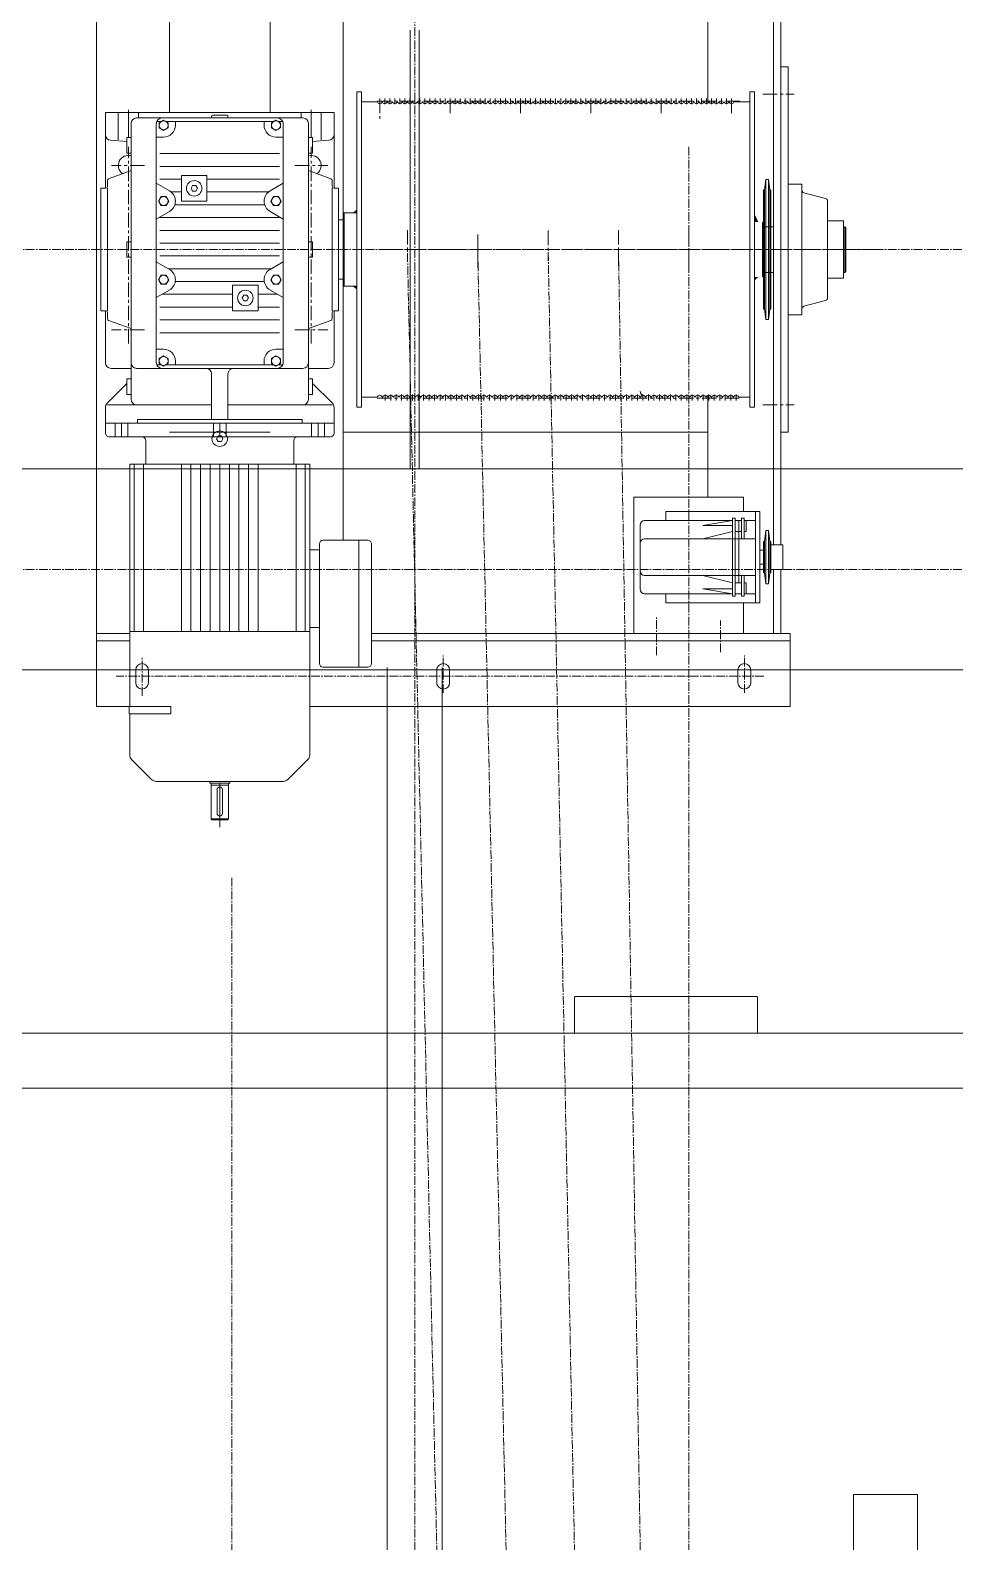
# Model space of a CAD drawing. Header units: millimetres. Extents: x 53635 to 142317, y 101101 to 147193.
# Drawn here: x 73595 to 74607, y 119995 to 121649 of the extents above; entities that cross this region are included whole.
import ezdxf

# ---------------------------------------------------------------- set-up
doc = ezdxf.new("R2010")
doc.units = ezdxf.units.MM
doc.header["$LTSCALE"] = 0.5
doc.header["$MEASUREMENT"] = 0
for name, pattern in [('AXES', [50.8, 31.75, -6.35, 6.35, -6.35]), ('AXES2', [28.575, 19.05, -3.175, 3.175, -3.175]), ('CONTINU', [0])]:
    doc.linetypes.add(name, pattern=pattern)
doc.layers.get('0').update_dxf_attribs({"lineweight": 0})
for name, color, linetype, lineweight in [('-AXE', 1, 'AXES2', 0), ('-fort', 7, 'Continuous', 0), ('ASHADE', 7, 'CONTINU', 0), ('AXE', 1, 'AXES2', 0), ('AXES', 1, 'AXES', 0), ('FIN', 1, 'Continuous', 0), ('FORT', 7, 'Continuous', 0)]:
    doc.layers.add(name, color=color, linetype=linetype, lineweight=lineweight)

msp = doc.modelspace()

# ---------------------------------------------------------------- linework, layer by layer
at = {"layer": '-AXE'}
for p, q in [((74015.9, 121723.73), (74015.9, 105730.21)), ((70604.5, 121409.09), (77418.31, 121409.09)), ((70604.5, 121059.09), (77418.31, 121059.09))]:
    msp.add_line(p, q, dxfattribs=at)
at = {"layer": '-fort'}
for p, q in [((74010.9, 121649.09), (74010.9, 121169.09)), ((74020.9, 121649.09), (74020.9, 121169.09)), ((70960.9, 121169.09), (77070.89, 121169.09)), ((70960.9, 120949.09), (77070.89, 120949.09)), ((73985.9, 120951.59), (73985.9, 119946.59)), ((74045.9, 120951.59), (74045.9, 119946.59)), ((70815.89, 120551.59), (77215.89, 120551.59)), ((70815.89, 120491.59), (77215.89, 120491.59))]:
    msp.add_line(p, q, dxfattribs=at)
for p, q in [((74424.64, 121609.09), (74424.64, 121209.09)), ((73952.64, 121409.09), (73952.64, 121581.59)), ((73957.64, 121409.09), (73957.64, 121581.59)), ((74382.64, 121409.09), (74382.64, 121581.59)), ((74387.64, 121409.09), (74387.64, 121581.59)), ((73677.64, 121559.09), (73677.64, 121534.67)), ((73677.64, 121559.09), (73802.64, 121559.09)), ((73677.64, 121559.09), (73677.64, 121476.09)), ((73691.64, 121559.09), (73691.64, 121529.09)), ((73702.64, 121562.09), (73702.64, 121531.59)), ((73713.64, 121559.09), (73713.64, 121553.09)), ((73794.64, 121556.09), (73802.64, 121556.09)), ((73802.64, 121559.09), (73927.64, 121559.09)), ((73802.64, 121556.09), (73810.64, 121556.09)), ((73891.64, 121559.09), (73891.64, 121553.09)), ((73902.64, 121562.09), (73902.64, 121531.59)), ((73913.64, 121559.09), (73913.64, 121529.09)), ((73927.64, 121559.09), (73927.64, 121534.67)), ((73927.64, 121559.09), (73927.64, 121476.09)), ((73957.64, 121570.59), (73975.08, 121570.59)), ((73980.21, 121570.59), (73980.58, 121570.59)), ((73985.71, 121570.59), (73986.08, 121570.59)), ((73991.21, 121570.59), (73991.58, 121570.59)), ((73996.71, 121570.59), (73997.08, 121570.59)), ((74002.21, 121570.59), (74002.58, 121570.59)), ((74007.71, 121570.59), (74008.08, 121570.59)), ((74013.21, 121570.59), (74013.58, 121570.59)), ((74018.71, 121570.59), (74019.08, 121570.59)), ((74024.21, 121570.59), (74024.58, 121570.59)), ((74029.71, 121570.59), (74030.08, 121570.59)), ((74035.21, 121570.59), (74035.58, 121570.59)), ((74040.71, 121570.59), (74041.08, 121570.59)), ((74046.21, 121570.59), (74046.58, 121570.59)), ((74051.71, 121570.59), (74052.08, 121570.59)), ((74057.21, 121570.59), (74057.58, 121570.59)), ((74062.71, 121570.59), (74063.08, 121570.59)), ((74068.21, 121570.59), (74068.58, 121570.59)), ((74073.71, 121570.59), (74074.08, 121570.59)), ((74079.21, 121570.59), (74079.58, 121570.59)), ((74084.71, 121570.59), (74085.08, 121570.59)), ((74090.21, 121570.59), (74090.58, 121570.59)), ((74095.71, 121570.59), (74096.08, 121570.59)), ((74101.21, 121570.59), (74101.58, 121570.59)), ((74106.71, 121570.59), (74107.08, 121570.59)), ((74112.21, 121570.59), (74112.58, 121570.59)), ((74117.71, 121570.59), (74118.08, 121570.59)), ((74123.21, 121570.59), (74123.58, 121570.59)), ((74128.71, 121570.59), (74129.08, 121570.59)), ((74134.21, 121570.59), (74134.58, 121570.59)), ((74139.71, 121570.59), (74140.08, 121570.59)), ((74145.21, 121570.59), (74145.58, 121570.59)), ((74150.71, 121570.59), (74151.08, 121570.59)), ((74156.21, 121570.59), (74156.58, 121570.59)), ((74161.71, 121570.59), (74162.08, 121570.59)), ((74167.21, 121570.59), (74167.58, 121570.59)), ((74172.71, 121570.59), (74173.08, 121570.59)), ((74178.21, 121570.59), (74178.58, 121570.59)), ((74183.71, 121570.59), (74184.08, 121570.59)), ((74189.21, 121570.59), (74189.58, 121570.59)), ((74194.71, 121570.59), (74195.08, 121570.59)), ((74200.21, 121570.59), (74200.58, 121570.59)), ((74205.71, 121570.59), (74206.08, 121570.59)), ((74211.21, 121570.59), (74211.58, 121570.59)), ((74216.71, 121570.59), (74217.08, 121570.59)), ((74222.21, 121570.59), (74222.58, 121570.59)), ((74227.71, 121570.59), (74228.08, 121570.59)), ((74233.21, 121570.59), (74233.58, 121570.59)), ((74238.71, 121570.59), (74239.08, 121570.59)), ((74244.21, 121570.59), (74244.58, 121570.59)), ((74249.71, 121570.59), (74250.08, 121570.59)), ((74255.21, 121570.59), (74255.58, 121570.59)), ((74260.71, 121570.59), (74261.08, 121570.59)), ((74266.21, 121570.59), (74266.58, 121570.59)), ((74271.71, 121570.59), (74272.08, 121570.59)), ((74277.21, 121570.59), (74277.58, 121570.59)), ((74282.71, 121570.59), (74283.08, 121570.59)), ((74288.21, 121570.59), (74288.58, 121570.59)), ((74293.71, 121570.59), (74294.08, 121570.59)), ((74299.21, 121570.59), (74299.58, 121570.59)), ((74304.71, 121570.59), (74305.08, 121570.59)), ((74310.21, 121570.59), (74310.58, 121570.59)), ((74315.71, 121570.59), (74316.08, 121570.59)), ((74321.21, 121570.59), (74321.58, 121570.59)), ((74326.71, 121570.59), (74327.08, 121570.59)), ((74332.21, 121570.59), (74332.58, 121570.59)), ((74337.71, 121570.59), (74338.08, 121570.59)), ((74343.21, 121570.59), (74343.58, 121570.59)), ((74348.71, 121570.59), (74349.08, 121570.59)), ((74354.21, 121570.59), (74354.58, 121570.59)), ((74359.71, 121570.59), (74360.08, 121570.59)), ((74365.21, 121570.59), (74382.64, 121570.59)), ((73705.64, 121547.09), (73705.64, 121531.59)), ((73711.64, 121553.09), (73739.64, 121553.09)), ((73733.14, 121546.59), (73733.14, 121481.69)), ((73734.44, 121549.09), (73738.27, 121549.09)), ((73741.14, 121550.79), (73736.24, 121547.89)), ((73736.24, 121547.89), (73736.24, 121542.29)), ((73736.24, 121542.29), (73741.14, 121539.49)), ((73739.64, 121553.09), (73865.64, 121553.09)), ((73739.64, 121553.09), (73792.64, 121553.09)), ((73741.14, 121550.79), (73746.04, 121547.89)), ((73746.04, 121542.29), (73741.14, 121539.49)), ((73744.02, 121549.09), (73861.34, 121549.09)), ((73746.04, 121547.89), (73746.04, 121542.29)), ((73754.14, 121549.09), (73754.14, 121545.09)), ((73793.64, 121555.09), (73793.64, 121554.09)), ((73811.64, 121555.09), (73811.64, 121554.09)), ((73812.64, 121553.09), (73865.64, 121553.09)), ((73851.14, 121549.09), (73851.14, 121545.09)), ((73864.14, 121550.69), (73859.24, 121547.89)), ((73859.24, 121547.89), (73859.24, 121542.29)), ((73859.24, 121542.29), (73864.14, 121539.39)), ((73864.14, 121550.69), (73869.04, 121547.89)), ((73869.04, 121542.29), (73864.14, 121539.39)), ((73865.64, 121553.09), (73893.64, 121553.09)), ((73866.94, 121549.09), (73870.84, 121549.09)), ((73869.04, 121547.89), (73869.04, 121542.29)), ((73872.14, 121546.59), (73872.14, 121481.69)), ((73899.64, 121547.09), (73899.64, 121285.09)), ((73683.22, 121528.69), (73701.14, 121527.41)), ((73701.14, 121531.59), (73705.64, 121531.59)), ((73701.14, 121514.59), (73701.14, 121531.59)), ((73705.64, 121531.59), (73705.64, 121514.59)), ((73733.14, 121532.09), (73741.14, 121532.09)), ((73864.14, 121532.09), (73872.14, 121532.09)), ((73899.64, 121531.59), (73904.14, 121531.59)), ((73899.64, 121514.59), (73899.64, 121531.59)), ((73899.64, 121527.09), (73899.64, 121527.09)), ((73904.14, 121531.59), (73904.14, 121514.59)), ((73922.07, 121528.69), (73904.14, 121527.41)), ((73705.64, 121514.59), (73701.14, 121514.59)), ((73705.64, 121514.59), (73705.64, 121417.59)), ((73737.14, 121514.09), (73868.14, 121514.09)), ((73904.14, 121514.59), (73899.64, 121514.59)), ((73705.64, 121495.55), (73680.96, 121486.56)), ((73737.14, 121500.09), (73868.14, 121500.09)), ((73760.64, 121490.09), (73788.64, 121490.09)), ((73760.64, 121490.09), (73760.64, 121462.09)), ((73788.64, 121490.09), (73788.64, 121462.09)), ((73899.64, 121495.55), (73924.33, 121486.56)), ((73672.64, 121476.09), (73677.64, 121476.09)), ((73672.64, 121476.09), (73672.64, 121409.09)), ((73679.64, 121484.68), (73679.64, 121478.09)), ((73679.64, 121476.09), (73679.64, 121342.09)), ((73733.14, 121481.69), (73733.14, 121442.49)), ((73733.14, 121481.69), (73747.64, 121473.39)), ((73733.14, 121481.69), (73733.14, 121442.49)), ((73737.14, 121486.09), (73760.64, 121486.09)), ((73771.18, 121476.09), (73772.91, 121479.09)), ((73772.91, 121473.09), (73771.18, 121476.09)), ((73772.91, 121479.09), (73776.38, 121479.09)), ((73776.38, 121473.09), (73772.91, 121473.09)), ((73776.38, 121479.09), (73778.11, 121476.09)), ((73778.11, 121476.09), (73776.38, 121473.09)), ((73788.64, 121486.09), (73868.14, 121486.09)), ((73872.14, 121481.69), (73857.64, 121473.39)), ((73872.14, 121481.69), (73872.14, 121442.49)), ((73925.64, 121484.68), (73925.64, 121478.09)), ((73925.64, 121476.09), (73925.64, 121342.09)), ((73927.64, 121476.09), (73932.64, 121476.09)), ((73932.64, 121476.09), (73932.64, 121409.09)), ((74438.64, 121480.59), (74424.64, 121480.59)), ((74439.64, 121479.59), (74439.64, 121409.09)), ((73738.34, 121466.99), (73735.44, 121462.09)), ((73735.44, 121462.09), (73738.34, 121457.19)), ((73738.34, 121466.99), (73743.94, 121466.99)), ((73738.34, 121457.19), (73743.94, 121457.19)), ((73743.94, 121466.99), (73746.74, 121462.09)), ((73746.74, 121462.09), (73743.94, 121457.19)), ((73749.45, 121472.09), (73760.64, 121472.09)), ((73753.51, 121458.09), (73851.77, 121458.09)), ((73760.64, 121462.09), (73788.64, 121462.09)), ((73788.64, 121472.09), (73855.84, 121472.09)), ((73861.34, 121466.99), (73858.44, 121462.09)), ((73858.44, 121462.09), (73861.34, 121457.19)), ((73861.34, 121466.99), (73866.94, 121466.99)), ((73861.34, 121457.19), (73866.94, 121457.19)), ((73866.94, 121466.99), (73869.74, 121462.09)), ((73869.74, 121462.09), (73866.94, 121457.19)), ((74465.42, 121464.88), (74441.87, 121471.19)), ((74467.64, 121461.98), (74467.64, 121409.09)), ((73747.64, 121450.79), (73733.14, 121442.49)), ((73733.14, 121442.49), (73733.14, 121395.69)), ((73737.14, 121444.09), (73868.14, 121444.09)), ((73857.64, 121450.79), (73872.14, 121442.49)), ((73872.14, 121442.49), (73872.14, 121395.69)), ((73937.64, 121441.59), (73932.64, 121441.59)), ((73932.64, 121441.59), (73932.64, 121441.59)), ((73937.64, 121448.09), (73938.64, 121449.09)), ((73937.64, 121448.09), (73937.64, 121370.09)), ((73937.64, 121441.59), (73937.64, 121376.59)), ((73952.64, 121449.09), (73938.64, 121449.09)), ((73938.64, 121449.09), (73938.64, 121369.09)), ((74485.24, 121440.34), (74467.64, 121440.34)), ((74485.24, 121440.34), (74485.24, 121377.84)), ((73737.14, 121430.09), (73868.14, 121430.09)), ((73937.64, 121439.09), (73937.64, 121379.09)), ((74396.64, 121439.09), (74397.64, 121438.09)), ((74396.64, 121439.09), (74396.64, 121379.09)), ((74408.64, 121434.09), (74397.64, 121434.09)), ((74486.64, 121434.09), (74485.24, 121434.09)), ((74487.64, 121433.09), (74486.64, 121434.09)), ((74486.64, 121434.09), (74486.64, 121384.09)), ((74487.64, 121433.09), (74487.64, 121385.09)), ((73672.64, 121409.09), (73672.64, 121342.09)), ((73701.14, 121417.59), (73705.64, 121417.59)), ((73701.14, 121400.59), (73701.14, 121417.59)), ((73705.64, 121417.59), (73705.64, 121400.59)), ((73737.14, 121416.09), (73868.14, 121416.09)), ((73737.14, 121416.09), (73868.14, 121416.09)), ((73899.64, 121417.59), (73904.14, 121417.59)), ((73899.64, 121400.59), (73899.64, 121417.59)), ((73904.14, 121417.59), (73904.14, 121400.59)), ((73932.64, 121409.09), (73932.64, 121342.09)), ((73952.64, 121236.59), (73952.64, 121409.09)), ((73957.64, 121409.09), (73957.64, 121236.59)), ((74382.64, 121409.09), (74382.64, 121236.59)), ((74387.64, 121236.59), (74387.64, 121409.09)), ((74439.64, 121338.59), (74439.64, 121409.09)), ((74467.64, 121409.09), (74467.64, 121356.16)), ((73705.64, 121400.59), (73701.14, 121400.59)), ((73705.64, 121400.59), (73705.64, 121285.09)), ((73705.64, 121400.59), (73705.64, 121285.09)), ((73733.14, 121395.69), (73733.14, 121356.49)), ((73733.14, 121395.69), (73747.64, 121387.39)), ((73733.14, 121395.69), (73733.14, 121356.49)), ((73737.14, 121402.09), (73868.14, 121402.09)), ((73872.14, 121395.69), (73857.64, 121387.39)), ((73872.14, 121395.69), (73872.14, 121356.49)), ((73904.14, 121400.59), (73899.64, 121400.59)), ((73738.34, 121380.99), (73735.44, 121376.09)), ((73735.44, 121376.09), (73738.34, 121371.19)), ((73738.34, 121380.99), (73743.94, 121380.99)), ((73743.94, 121380.99), (73746.74, 121376.09)), ((73746.74, 121376.09), (73743.94, 121371.19)), ((73746.42, 121388.09), (73858.87, 121388.09)), ((73753.99, 121374.09), (73851.3, 121374.09)), ((73861.34, 121380.99), (73858.44, 121376.09)), ((73858.44, 121376.09), (73861.34, 121371.19)), ((73861.34, 121380.99), (73866.94, 121380.99)), ((73866.94, 121380.99), (73869.74, 121376.09)), ((73869.74, 121376.09), (73866.94, 121371.19)), ((73937.64, 121376.59), (73932.64, 121376.59)), ((73932.64, 121376.59), (73932.64, 121376.59)), ((74397.64, 121380.09), (74396.64, 121379.09)), ((74408.64, 121384.09), (74397.64, 121384.09)), ((74485.24, 121377.84), (74467.64, 121377.84)), ((74486.64, 121384.09), (74485.24, 121384.09)), ((74487.64, 121385.09), (74486.64, 121384.09)), ((73747.64, 121364.79), (73733.14, 121356.49)), ((73738.34, 121371.19), (73743.94, 121371.19)), ((73739.43, 121360.09), (73816.64, 121360.09)), ((73816.64, 121370.09), (73844.64, 121370.09)), ((73816.64, 121370.09), (73816.64, 121342.09)), ((73827.18, 121356.09), (73828.91, 121359.09)), ((73828.91, 121359.09), (73832.38, 121359.09)), ((73832.38, 121359.09), (73834.11, 121356.09)), ((73844.64, 121370.09), (73844.64, 121342.09)), ((73844.64, 121360.09), (73865.85, 121360.09)), ((73857.64, 121364.79), (73872.14, 121356.49)), ((73861.34, 121371.19), (73866.94, 121371.19)), ((73937.64, 121370.09), (73938.64, 121369.09)), ((73952.64, 121369.09), (73938.64, 121369.09)), ((73672.64, 121342.09), (73677.64, 121342.09)), ((73677.64, 121342.09), (73677.64, 121285.09)), ((73733.14, 121356.49), (73733.14, 121285.59)), ((73737.14, 121346.09), (73816.64, 121346.09)), ((73816.64, 121342.09), (73844.64, 121342.09)), ((73828.91, 121353.09), (73827.18, 121356.09)), ((73832.38, 121353.09), (73828.91, 121353.09)), ((73834.11, 121356.09), (73832.38, 121353.09)), ((73844.64, 121346.09), (73868.14, 121346.09)), ((73872.14, 121356.49), (73872.14, 121285.59)), ((73927.64, 121342.09), (73932.64, 121342.09)), ((73927.64, 121342.09), (73927.64, 121285.09)), ((74465.42, 121353.29), (74441.87, 121346.98)), ((73679.64, 121340.09), (73679.64, 121333.49)), ((73680.96, 121331.61), (73705.64, 121322.62)), ((73737.14, 121332.09), (73868.14, 121332.09)), ((73924.33, 121331.61), (73899.64, 121322.62)), ((73925.64, 121340.09), (73925.64, 121333.49)), ((74438.64, 121337.59), (74424.64, 121337.59)), ((73737.14, 121318.09), (73868.14, 121318.09)), ((73733.14, 121300.09), (73741.14, 121300.09)), ((73741.14, 121292.69), (73736.24, 121289.89)), ((73741.14, 121292.69), (73746.04, 121289.89)), ((73864.14, 121292.69), (73859.24, 121289.89)), ((73864.14, 121300.09), (73872.14, 121300.09)), ((73864.14, 121292.69), (73869.04, 121289.89)), ((73683.64, 121279.09), (73705.64, 121279.09)), ((73705.64, 121285.09), (73705.64, 121267.59)), ((73705.64, 121279.09), (73705.64, 121267.59)), ((73711.64, 121279.09), (73739.64, 121279.09)), ((73734.44, 121283.09), (73738.27, 121283.09)), ((73736.24, 121289.89), (73736.24, 121284.29)), ((73736.24, 121284.29), (73741.14, 121281.39)), ((73739.64, 121279.09), (73865.64, 121279.09)), ((73746.04, 121284.29), (73741.14, 121281.39)), ((73744.02, 121283.09), (73861.27, 121283.09)), ((73746.04, 121289.89), (73746.04, 121284.29)), ((73754.14, 121287.09), (73754.14, 121283.09)), ((73851.14, 121287.09), (73851.14, 121283.09)), ((73859.24, 121289.89), (73859.24, 121284.29)), ((73859.24, 121284.29), (73864.14, 121281.39)), ((73869.04, 121284.29), (73864.14, 121281.39)), ((73865.64, 121279.09), (73893.64, 121279.09)), ((73867.02, 121283.09), (73870.84, 121283.09)), ((73869.04, 121289.89), (73869.04, 121284.29)), ((73899.64, 121285.09), (73899.64, 121245.09)), ((73899.64, 121279.09), (73921.64, 121279.09)), ((73899.64, 121279.09), (73899.64, 121267.09)), ((73701.14, 121262.59), (73679.4, 121240.84)), ((73701.14, 121267.59), (73705.64, 121267.59)), ((73701.14, 121250.59), (73701.14, 121267.59)), ((73705.64, 121267.59), (73705.64, 121250.59)), ((73793.64, 121273.09), (73793.64, 121224.09)), ((73811.64, 121273.09), (73811.64, 121224.09)), ((73899.64, 121267.59), (73904.14, 121267.59)), ((73899.64, 121250.59), (73899.64, 121267.59)), ((73899.64, 121267.09), (73899.64, 121267.08)), ((73904.14, 121267.59), (73904.14, 121250.59)), ((73904.14, 121262.58), (73925.89, 121240.84)), ((73705.64, 121250.59), (73701.14, 121250.59)), ((73705.64, 121250.59), (73705.64, 121245.09)), ((73904.14, 121250.59), (73899.64, 121250.59)), ((73957.64, 121247.59), (73974.82, 121247.59)), ((73980.47, 121247.59), (73980.82, 121247.59)), ((73986.47, 121247.59), (73986.82, 121247.59)), ((73992.47, 121247.59), (73992.82, 121247.59)), ((73998.47, 121247.59), (73998.82, 121247.59)), ((74004.47, 121247.59), (74004.82, 121247.59)), ((74010.47, 121247.59), (74010.82, 121247.59)), ((74016.47, 121247.59), (74016.82, 121247.59)), ((74022.47, 121247.59), (74022.82, 121247.59)), ((74028.47, 121247.59), (74028.82, 121247.59)), ((74034.47, 121247.59), (74034.82, 121247.59)), ((74040.47, 121247.59), (74040.82, 121247.59)), ((74046.47, 121247.59), (74046.82, 121247.59)), ((74052.47, 121247.59), (74052.82, 121247.59)), ((74058.47, 121247.59), (74058.82, 121247.59)), ((74064.47, 121247.59), (74064.82, 121247.59)), ((74070.47, 121247.59), (74070.82, 121247.59)), ((74076.47, 121247.59), (74076.82, 121247.59)), ((74082.47, 121247.59), (74082.82, 121247.59)), ((74088.47, 121247.59), (74088.82, 121247.59)), ((74094.47, 121247.59), (74094.82, 121247.59)), ((74100.47, 121247.59), (74100.82, 121247.59)), ((74106.47, 121247.59), (74106.82, 121247.59)), ((74112.47, 121247.59), (74112.82, 121247.59)), ((74118.47, 121247.59), (74118.82, 121247.59)), ((74124.47, 121247.59), (74124.82, 121247.59)), ((74130.47, 121247.59), (74130.82, 121247.59)), ((74136.47, 121247.59), (74136.82, 121247.59)), ((74142.47, 121247.59), (74142.82, 121247.59)), ((74148.47, 121247.59), (74148.82, 121247.59)), ((74154.47, 121247.59), (74154.82, 121247.59)), ((74160.47, 121247.59), (74160.82, 121247.59)), ((74166.47, 121247.59), (74166.82, 121247.59)), ((74172.47, 121247.59), (74172.82, 121247.59)), ((74178.47, 121247.59), (74178.82, 121247.59)), ((74184.47, 121247.59), (74184.82, 121247.59)), ((74190.47, 121247.59), (74190.82, 121247.59)), ((74196.47, 121247.59), (74196.82, 121247.59)), ((74202.47, 121247.59), (74202.82, 121247.59)), ((74208.47, 121247.59), (74208.82, 121247.59)), ((74214.47, 121247.59), (74214.82, 121247.59)), ((74220.47, 121247.59), (74220.82, 121247.59)), ((74226.47, 121247.59), (74226.82, 121247.59)), ((74232.47, 121247.59), (74232.82, 121247.59)), ((74238.47, 121247.59), (74238.82, 121247.59)), ((74244.47, 121247.59), (74244.82, 121247.59)), ((74250.47, 121247.59), (74250.82, 121247.59)), ((74256.47, 121247.59), (74256.82, 121247.59)), ((74262.47, 121247.59), (74262.82, 121247.59)), ((74268.47, 121247.59), (74268.82, 121247.59)), ((74274.47, 121247.59), (74274.82, 121247.59)), ((74280.47, 121247.59), (74280.82, 121247.59)), ((74286.47, 121247.59), (74286.82, 121247.59)), ((74292.47, 121247.59), (74292.82, 121247.59)), ((74298.47, 121247.59), (74298.82, 121247.59)), ((74304.47, 121247.59), (74304.82, 121247.59)), ((74310.47, 121247.59), (74310.82, 121247.59)), ((74316.47, 121247.59), (74316.82, 121247.59)), ((74322.47, 121247.59), (74322.82, 121247.59)), ((74328.47, 121247.59), (74328.82, 121247.59)), ((74334.47, 121247.59), (74334.82, 121247.59)), ((74340.47, 121247.59), (74340.82, 121247.59)), ((74346.47, 121247.59), (74346.82, 121247.59)), ((74352.47, 121247.59), (74352.82, 121247.59)), ((74358.47, 121247.59), (74358.82, 121247.59)), ((74364.47, 121247.59), (74364.82, 121247.59)), ((74370.47, 121247.59), (74382.64, 121247.59)), ((73677.64, 121236.6), (73677.64, 121219.09)), ((73679.64, 121239.09), (73793.64, 121239.09)), ((73711.64, 121239.09), (73793.64, 121239.09)), ((73793.64, 121239.09), (73793.64, 121239.09)), ((73793.64, 121239.09), (73793.64, 121239.09)), ((73811.64, 121239.09), (73925.64, 121239.09)), ((73811.64, 121239.09), (73893.64, 121239.09)), ((73927.64, 121236.6), (73927.64, 121219.09)), ((73677.64, 121219.09), (73677.64, 121208.09)), ((73677.64, 121219.09), (73712.64, 121219.09)), ((73677.64, 121219.09), (73712.64, 121219.09)), ((73688.14, 121219.09), (73688.14, 121204.09)), ((73695.14, 121219.09), (73695.14, 121204.09)), ((73702.14, 121219.09), (73702.14, 121204.09)), ((73712.64, 121223.09), (73712.64, 121219.09)), ((73712.64, 121223.09), (73892.64, 121223.09)), ((73712.64, 121219.09), (73892.64, 121219.09)), ((73712.64, 121219.09), (73892.64, 121219.09)), ((73795.64, 121219.09), (73795.64, 121204.09)), ((73795.64, 121219.09), (73795.64, 121204.09)), ((73795.64, 121219.09), (73795.64, 121204.09)), ((73795.64, 121219.09), (73795.64, 121204.09)), ((73802.64, 121219.09), (73802.64, 121204.09)), ((73802.64, 121219.09), (73802.64, 121204.09)), ((73802.64, 121219.09), (73802.64, 121204.09)), ((73809.64, 121219.09), (73809.64, 121204.09)), ((73809.64, 121219.09), (73809.64, 121204.09)), ((73809.64, 121219.09), (73809.64, 121204.09)), ((73809.64, 121219.09), (73809.64, 121204.09)), ((73892.64, 121223.09), (73892.64, 121219.09)), ((73892.64, 121219.09), (73927.64, 121219.09)), ((73892.64, 121219.09), (73927.64, 121219.09)), ((73903.14, 121219.09), (73903.14, 121204.09)), ((73910.14, 121219.09), (73910.14, 121204.09)), ((73917.14, 121219.09), (73917.14, 121204.09)), ((73927.64, 121219.09), (73927.64, 121208.09)), ((73927.64, 121219.09), (73927.64, 121219.09)), ((73927.64, 121219.09), (73927.64, 121219.09)), ((73681.64, 121204.09), (73717.64, 121204.09)), ((73717.64, 121204.09), (73887.64, 121204.09)), ((73721.64, 121200.09), (73721.64, 121174.09)), ((73800.91, 121205.09), (73799.18, 121202.09)), ((73799.18, 121202.09), (73800.91, 121199.09)), ((73800.91, 121205.09), (73804.38, 121205.09)), ((73800.91, 121199.09), (73804.38, 121199.09)), ((73804.38, 121205.09), (73806.11, 121202.09)), ((73806.11, 121202.09), (73804.38, 121199.09)), ((73883.64, 121200.09), (73883.64, 121174.09)), ((73887.64, 121204.09), (73923.64, 121204.09)), ((73704.14, 121174.09), (73901.14, 121174.09)), ((73704.14, 121174.09), (73704.14, 120991.09)), ((73709.14, 121174.09), (73709.14, 120991.09)), ((73719.14, 121174.09), (73719.14, 120991.09)), ((73721.64, 121174.09), (73883.64, 121174.09)), ((73760.64, 121174.09), (73760.64, 120991.09)), ((73771.14, 121174.09), (73771.14, 120991.09)), ((73781.64, 121174.09), (73781.64, 120991.09)), ((73792.14, 121174.09), (73792.14, 120991.09)), ((73802.64, 121174.09), (73802.64, 120991.09)), ((73813.14, 121174.09), (73813.14, 120991.09)), ((73823.64, 121174.09), (73823.64, 120991.09)), ((73834.14, 121174.09), (73834.14, 120991.09)), ((73844.64, 121174.09), (73844.64, 120991.09)), ((73886.14, 121174.09), (73886.14, 120991.09)), ((73896.14, 121174.09), (73896.14, 120991.09)), ((73901.14, 121174.09), (73901.14, 120991.09)), ((73911.64, 121080.59), (73901.14, 121080.59)), ((73901.14, 121080.59), (73901.14, 120995.59)), ((73911.64, 121087.09), (73911.64, 120956.09)), ((73911.64, 121080.59), (73911.64, 120995.59)), ((73964.64, 121091.09), (73915.64, 121091.09)), ((73954.64, 121091.09), (73954.64, 120952.09)), ((73968.64, 121087.09), (73968.64, 120956.09)), ((73901.14, 120995.59), (73901.14, 120991.09)), ((73911.64, 120995.59), (73901.14, 120995.59)), ((73704.14, 120991.09), (73704.14, 120909.09)), ((73704.14, 120991.09), (73802.64, 120991.09)), ((73709.14, 120991.09), (73709.14, 120991.09)), ((73719.14, 120991.09), (73719.14, 120991.09)), ((73760.64, 120991.09), (73760.64, 120991.09)), ((73771.14, 120991.09), (73771.14, 120991.09)), ((73781.64, 120991.09), (73781.64, 120991.09)), ((73792.14, 120991.09), (73792.14, 120991.09)), ((73802.64, 120991.09), (73901.14, 120991.09)), ((73813.14, 120991.09), (73813.14, 120991.09)), ((73823.64, 120991.09), (73823.64, 120991.09)), ((73834.14, 120991.09), (73834.14, 120991.09)), ((73844.64, 120991.09), (73844.64, 120991.09)), ((73886.14, 120991.09), (73886.14, 120991.09)), ((73896.14, 120991.09), (73896.14, 120991.09)), ((73901.14, 120991.09), (73901.14, 120855.98)), ((73901.14, 120991.09), (73901.14, 120991.09)), ((73901.14, 120991.09), (73901.14, 120991.09)), ((73964.64, 120952.09), (73915.64, 120952.09)), ((73703.52, 120909.09), (73703.52, 120901.09)), ((73703.52, 120909.09), (73749, 120909.09)), ((73703.52, 120901.09), (73749, 120901.09)), ((73704.14, 120901.09), (73704.14, 120855.98)), ((73749, 120909.09), (73749, 120901.09)), ((73706.19, 120851.03), (73728.09, 120829.14)), ((73899.09, 120851.03), (73877.19, 120829.14)), ((73733.04, 120827.09), (73802.64, 120827.09)), ((73791.64, 120827.09), (73813.64, 120827.09)), ((73791.64, 120827.09), (73791.64, 120825.09)), ((73791.64, 120825.09), (73813.64, 120825.09)), ((73793.14, 120825.09), (73812.14, 120825.09)), ((73793.14, 120825.09), (73793.14, 120786.09)), ((73793.14, 120823.09), (73812.14, 120823.09)), ((73799.64, 120818.09), (73799.64, 120792.09)), ((73802.64, 120827.09), (73872.24, 120827.09)), ((73802.64, 120825.09), (73802.64, 120777.09)), ((73805.64, 120818.09), (73805.64, 120792.09)), ((73812.14, 120825.09), (73812.14, 120786.09)), ((73813.64, 120827.09), (73813.64, 120825.09)), ((73793.14, 120786.09), (73812.14, 120786.09)), ((73793.14, 120786.09), (73794.14, 120785.09)), ((73794.14, 120785.09), (73811.14, 120785.09)), ((73812.14, 120786.09), (73811.14, 120785.09)), ((74191.39, 120591.59), (74190.89, 120591.09)), ((74190.89, 120591.09), (74190.89, 120552.09)), ((74191.39, 120591.59), (74390.39, 120591.59)), ((74390.89, 120591.09), (74390.39, 120591.59)), ((74390.89, 120591.09), (74390.89, 120552.09)), ((74190.89, 120552.09), (74191.39, 120551.59)), ((74191.39, 120551.59), (74390.39, 120551.59)), ((74390.39, 120551.59), (74390.89, 120552.09))]:
    msp.add_line(p, q)
for centre, radius in [((73741.14, 121545.09), 4.89), ((73864.14, 121545.09), 4.89), ((73774.64, 121476.09), 8.5), ((73741.14, 121462.09), 4.89), ((73864.14, 121462.09), 4.89), ((73741.14, 121376.09), 4.89), ((73864.14, 121376.09), 4.89), ((73830.64, 121356.09), 8.5), ((73741.14, 121287.09), 4.89), ((73864.14, 121287.09), 4.89), ((73802.64, 121202.09), 8.5)]:
    msp.add_circle(centre, radius)
for centre, radius, start, end in [((73794.64, 121555.09), 1, 90, 180), ((73810.64, 121555.09), 1, 0, 90), ((73711.64, 121547.09), 6, 90, 180), ((73739.64, 121546.59), 6.5, 90, 180), ((73741.14, 121545.09), 13, -90, 0), ((73792.64, 121554.09), 1, -90, 0), ((73812.64, 121554.09), 1, 180, 270), ((73864.14, 121545.09), 13, 180, 270), ((73865.64, 121546.59), 6.5, 0, 90), ((73893.64, 121547.09), 6, 0, 90), ((73683.64, 121534.67), 6, 180, 265.91), ((73921.64, 121534.67), 6, -85.91, 0), ((73702.64, 121501.09), 11, 74.17, 234.5), ((73902.64, 121501.09), 11, -54.49, 105.84), ((73677.64, 121478.09), 2, -90, 0), ((73681.64, 121484.68), 2, 110, 180), ((73741.14, 121462.09), 13, -60, 60), ((73864.14, 121462.09), 13, 120, 240), ((73923.64, 121484.68), 2, 0, 70), ((73927.64, 121478.09), 2, 180, 270), ((74438.64, 121479.59), 1, 0, 90.00007), ((74442.64, 121474.09), 3, 180, 255.00007), ((74464.64, 121461.98), 3, 0, 75.00007), ((73741.14, 121376.09), 13, -60, 60), ((73864.14, 121376.09), 13, 120, 240), ((73677.64, 121340.09), 2, 0, 90), ((73927.64, 121340.09), 2, 90, 180), ((74442.64, 121344.08), 3, 105.00007, 180.00015), ((74464.64, 121356.19), 3, -74.99993, 0.00015), ((73681.64, 121333.49), 2, 180, 250), ((73923.64, 121333.49), 2, -70, 0), ((74438.64, 121338.59), 1, -89.99993, 0.00015), ((73741.14, 121287.09), 13, 0, 90), ((73864.14, 121287.09), 13, 90, 180), ((73683.64, 121285.09), 6, 180, 270), ((73711.64, 121285.09), 6, 180, 270), ((73739.64, 121285.59), 6.5, 180, 270), ((73787.64, 121273.09), 6, 0, 90), ((73817.64, 121273.09), 6, 90, 180), ((73865.64, 121285.59), 6.5, -90, 0), ((73893.64, 121285.09), 6, -90, 0), ((73921.64, 121285.09), 6, -90, 0), ((73711.64, 121245.09), 6, 180, 270), ((73893.64, 121245.09), 6, -90, 0), ((73977.64, 121246.59), 3, 19.47122, 160.52878), ((73983.64, 121246.59), 3, 19.47122, 160.52878), ((73989.64, 121246.59), 3, 19.47122, 160.52878), ((73995.64, 121246.59), 3, 19.47122, 160.52878), ((74001.64, 121246.59), 3, 19.47122, 160.52878), ((74007.64, 121246.59), 3, 19.47122, 160.52878), ((74013.64, 121246.59), 3, 19.47122, 160.52878), ((74019.64, 121246.59), 3, 19.47122, 160.52878), ((74025.64, 121246.59), 3, 19.47122, 160.52878), ((74031.64, 121246.59), 3, 19.47122, 160.52878), ((74037.64, 121246.59), 3, 19.47122, 160.52878), ((74043.64, 121246.59), 3, 19.47122, 160.52878), ((74049.64, 121246.59), 3, 19.47122, 160.52878), ((74055.64, 121246.59), 3, 19.47122, 160.52878), ((74061.64, 121246.59), 3, 19.47122, 160.52878), ((74067.64, 121246.59), 3, 19.47122, 160.52878), ((74073.64, 121246.59), 3, 19.47122, 160.52878), ((74079.64, 121246.59), 3, 19.47122, 160.52878), ((74085.64, 121246.59), 3, 19.47122, 160.52878), ((74091.64, 121246.59), 3, 19.47122, 160.52878), ((74097.64, 121246.59), 3, 19.47122, 160.52878), ((74103.64, 121246.59), 3, 19.47122, 160.52878), ((74109.64, 121246.59), 3, 19.47122, 160.52878), ((74115.64, 121246.59), 3, 19.47122, 160.52878), ((74121.64, 121246.59), 3, 19.47122, 160.52878), ((74127.64, 121246.59), 3, 19.47122, 160.52878), ((74133.64, 121246.59), 3, 19.47122, 160.52878), ((74139.64, 121246.59), 3, 19.47122, 160.52878), ((74145.64, 121246.59), 3, 19.47122, 160.52878), ((74151.64, 121246.59), 3, 19.47122, 160.52878), ((74157.64, 121246.59), 3, 19.47122, 160.52878), ((74163.64, 121246.59), 3, 19.47122, 160.52878), ((74169.64, 121246.59), 3, 19.47122, 160.52878), ((74175.64, 121246.59), 3, 19.47122, 160.52878), ((74181.64, 121246.59), 3, 19.47122, 160.52878), ((74187.64, 121246.59), 3, 19.47122, 160.52878), ((74193.64, 121246.59), 3, 19.47122, 160.52878), ((74199.64, 121246.59), 3, 19.47122, 160.52878), ((74205.64, 121246.59), 3, 19.47122, 160.52878), ((74211.64, 121246.59), 3, 19.47122, 160.52878), ((74217.64, 121246.59), 3, 19.47122, 160.52878), ((74223.64, 121246.59), 3, 19.47122, 160.52878), ((74229.64, 121246.59), 3, 19.47122, 160.52878), ((74235.64, 121246.59), 3, 19.47122, 160.52878), ((74241.64, 121246.59), 3, 19.47122, 160.52878), ((74247.64, 121246.59), 3, 19.47122, 160.52878), ((74253.64, 121246.59), 3, 19.47122, 160.52878), ((74259.64, 121246.59), 3, 19.47122, 160.52878), ((74265.64, 121246.59), 3, 19.47122, 160.52878), ((74271.64, 121246.59), 3, 19.47122, 160.52878), ((74277.64, 121246.59), 3, 19.47122, 160.52878), ((74283.64, 121246.59), 3, 19.47122, 160.52878), ((74289.64, 121246.59), 3, 19.47122, 160.52878), ((74295.64, 121246.59), 3, 19.47122, 160.52878), ((74301.64, 121246.59), 3, 19.47122, 160.52878), ((74307.64, 121246.59), 3, 19.47122, 160.52878), ((74313.64, 121246.59), 3, 19.47122, 160.52878), ((74319.64, 121246.59), 3, 19.47122, 160.52878), ((74325.64, 121246.59), 3, 19.47122, 160.52878), ((74331.64, 121246.59), 3, 19.47122, 160.52878), ((74337.64, 121246.59), 3, 19.47122, 160.52878), ((74343.64, 121246.59), 3, 19.47122, 160.52878), ((74349.64, 121246.59), 3, 19.47122, 160.52878), ((74355.64, 121246.59), 3, 19.47122, 160.52878), ((74361.64, 121246.59), 3, 19.47122, 160.52878), ((74367.64, 121246.59), 3, 19.47122, 160.52878), ((73683.64, 121236.6), 6, 135, 180), ((73921.64, 121236.6), 6, 0, 45), ((73795.64, 121224.09), 2, 180, 210.01), ((73809.64, 121224.09), 2, -30, 0), ((73681.64, 121208.09), 4, 180, 270), ((73717.64, 121200.09), 4, 0, 90), ((73887.64, 121200.09), 4, 90, 180), ((73923.64, 121208.09), 4, -90, 0), ((73915.64, 121087.09), 4, 90, 180), ((73964.64, 121087.09), 4, 0, 90), ((73915.64, 120956.09), 4, 180, 270), ((73964.64, 120956.09), 4, -90, 0), ((73711.14, 120855.98), 7, 180, 225), ((73894.14, 120855.98), 7, -45, 0), ((73733.04, 120834.09), 7, -135, -90), ((73872.24, 120834.09), 7, -90, -45), ((73802.64, 120818.09), 3, 0, 180), ((73802.64, 120792.09), 3, 180, 360)]:
    msp.add_arc(centre, radius, start, end)
for points in [[(73952.64, 121449.09), (73952.64, 121453.09), (73948.27, 121449.09)], [(74387.64, 121439.09), (74387.64, 121448.09), (74392.02, 121439.09)], [(74387.64, 121379.09), (74387.64, 121375.09), (74392.02, 121379.09)], [(73952.64, 121369.09), (73952.64, 121365.09), (73948.27, 121369.09)]]:
    msp.add_solid(points)
at = {"layer": 'ASHADE', "ltscale": 2}
for p, q in [((73667.64, 121909.09), (73667.64, 120909.09)), ((73747.64, 121829.09), (73747.64, 121559.09)), ((73857.64, 121829.09), (73857.64, 121559.09)), ((73937.64, 121829.09), (73937.64, 121091.09)), ((74336.64, 121829.09), (74336.64, 121569.28)), ((74408.64, 121829.09), (74408.64, 121085.99)), ((74416.64, 121829.09), (74416.64, 121085.99)), ((74416.64, 121609.09), (74424.64, 121609.09)), ((74336.64, 121249.41), (74336.64, 121138.09)), ((73857.64, 121209.09), (73747.64, 121209.09)), ((74336.64, 121209.09), (73937.64, 121209.09)), ((74416.64, 121209.09), (74424.64, 121209.09)), ((73857.64, 121169.09), (73747.64, 121169.09)), ((74336.64, 121169.09), (73937.64, 121169.09)), ((74255.64, 120989.09), (74255.64, 121138.09)), ((74375.64, 121138.09), (74255.64, 121138.09)), ((74375.64, 121122.49), (74375.64, 121138.09)), ((74408.64, 121058.99), (74408.64, 120989.09)), ((74416.64, 121058.99), (74416.64, 120989.09)), ((74375.64, 120989.09), (74375.64, 121022.49)), ((73704.14, 120989.09), (73667.64, 120989.09)), ((73704.14, 120981.09), (73667.64, 120981.09)), ((74426.64, 120989.09), (73968.64, 120989.09)), ((74426.64, 120981.09), (73968.64, 120981.09)), ((74255.64, 120989.09), (74375.64, 120989.09)), ((74426.64, 120989.09), (74426.64, 120909.09)), ((73710.64, 120935.09), (73710.64, 120949.09)), ((73724.64, 120935.09), (73724.64, 120949.09)), ((74040.14, 120935.09), (74040.14, 120949.09)), ((74054.14, 120935.09), (74054.14, 120949.09)), ((74369.64, 120935.09), (74369.64, 120949.09)), ((74383.64, 120935.09), (74383.64, 120949.09)), ((73704.14, 120909.09), (73667.64, 120909.09)), ((74426.64, 120909.09), (73901.14, 120909.09))]:
    msp.add_line(p, q, dxfattribs=at)
for centre, radius, start, end in [((73977.64, 121571.59), 2.75, -158.67631, -21.32369), ((73983.14, 121571.59), 2.75, -158.67631, -21.32369), ((73988.64, 121571.59), 2.75, -158.67631, -21.32369), ((73994.14, 121571.59), 2.75, -158.67631, -21.32369), ((73999.64, 121571.59), 2.75, -158.67631, -21.32369), ((74005.14, 121571.59), 2.75, -158.67631, -21.32369), ((74010.64, 121571.59), 2.75, -158.67631, -21.32369), ((74016.14, 121571.59), 2.75, -158.67631, -21.32369), ((74021.64, 121571.59), 2.75, -158.67631, -21.32369), ((74027.14, 121571.59), 2.75, -158.67631, -21.32369), ((74032.64, 121571.59), 2.75, -158.67631, -21.32369), ((74038.14, 121571.59), 2.75, -158.67631, -21.32369), ((74043.64, 121571.59), 2.75, -158.67631, -21.32369), ((74049.14, 121571.59), 2.75, -158.67631, -21.32369), ((74054.64, 121571.59), 2.75, -158.67631, -21.32369), ((74060.14, 121571.59), 2.75, -158.67631, -21.32369), ((74065.64, 121571.59), 2.75, -158.67631, -21.32369), ((74071.14, 121571.59), 2.75, -158.67631, -21.32369), ((74076.64, 121571.59), 2.75, -158.67631, -21.32369), ((74082.14, 121571.59), 2.75, -158.67631, -21.32369), ((74087.64, 121571.59), 2.75, -158.67631, -21.32369), ((74093.14, 121571.59), 2.75, -158.67631, -21.32369), ((74098.64, 121571.59), 2.75, -158.67631, -21.32369), ((74104.14, 121571.59), 2.75, -158.67631, -21.32369), ((74109.64, 121571.59), 2.75, -158.67631, -21.32369), ((74115.14, 121571.59), 2.75, -158.67631, -21.32369), ((74120.64, 121571.59), 2.75, -158.67631, -21.32369), ((74126.14, 121571.59), 2.75, -158.67631, -21.32369), ((74131.64, 121571.59), 2.75, -158.67631, -21.32369), ((74137.14, 121571.59), 2.75, -158.67631, -21.32369), ((74142.64, 121571.59), 2.75, -158.67631, -21.32369), ((74148.14, 121571.59), 2.75, -158.67631, -21.32369), ((74153.64, 121571.59), 2.75, -158.67631, -21.32369), ((74159.14, 121571.59), 2.75, -158.67631, -21.32369), ((74164.64, 121571.59), 2.75, -158.67631, -21.32369), ((74170.14, 121571.59), 2.75, -158.67631, -21.32369), ((74175.64, 121571.59), 2.75, -158.67631, -21.32369), ((74181.14, 121571.59), 2.75, -158.67631, -21.32369), ((74186.64, 121571.59), 2.75, -158.67631, -21.32369), ((74192.14, 121571.59), 2.75, -158.67631, -21.32369), ((74197.64, 121571.59), 2.75, -158.67631, -21.32369), ((74203.14, 121571.59), 2.75, -158.67631, -21.32369), ((74208.64, 121571.59), 2.75, -158.67631, -21.32369), ((74214.14, 121571.59), 2.75, -158.67631, -21.32369), ((74219.64, 121571.59), 2.75, -158.67631, -21.32369), ((74225.14, 121571.59), 2.75, -158.67631, -21.32369), ((74230.64, 121571.59), 2.75, -158.67631, -21.32369), ((74236.14, 121571.59), 2.75, -158.67631, -21.32369), ((74241.64, 121571.59), 2.75, -158.67631, -21.32369), ((74247.14, 121571.59), 2.75, -158.67631, -21.32369), ((74252.64, 121571.59), 2.75, -158.67631, -21.32369), ((74258.14, 121571.59), 2.75, -158.67631, -21.32369), ((74263.64, 121571.59), 2.75, -158.67631, -21.32369), ((74269.14, 121571.59), 2.75, -158.67631, -21.32369), ((74274.64, 121571.59), 2.75, -158.67631, -21.32369), ((74280.14, 121571.59), 2.75, -158.67631, -21.32369), ((74285.64, 121571.59), 2.75, -158.67631, -21.32369), ((74291.14, 121571.59), 2.75, -158.67631, -21.32369), ((74296.64, 121571.59), 2.75, -158.67631, -21.32369), ((74302.14, 121571.59), 2.75, -158.67631, -21.32369), ((74307.64, 121571.59), 2.75, -158.67631, -21.32369), ((74313.14, 121571.59), 2.75, -158.67631, -21.32369), ((74318.64, 121571.59), 2.75, -158.67631, -21.32369), ((74324.14, 121571.59), 2.75, -158.67631, -21.32369), ((74329.64, 121571.59), 2.75, -158.67631, -21.32369), ((74335.14, 121571.59), 2.75, -158.67631, -21.32369), ((74340.64, 121571.59), 2.75, -158.67631, -21.32369), ((74346.14, 121571.59), 2.75, -158.67631, -21.32369), ((74351.64, 121571.59), 2.75, -158.67631, -21.32369), ((74357.14, 121571.59), 2.75, -158.67631, -21.32369), ((74362.64, 121571.59), 2.75, -158.67631, -21.32369), ((73717.64, 120949.09), 7, 0, 180), ((74047.14, 120949.09), 7, 0, 180), ((74376.64, 120949.09), 7, 0, 180), ((73717.64, 120935.09), 7, 180, 360), ((74047.14, 120935.09), 7, 180, 360), ((74376.64, 120935.09), 7, 180, 360)]:
    msp.add_arc(centre, radius, start, end, dxfattribs=at)
at = {"layer": 'AXE'}
for p, q in [((74315.89, 121521.59), (74315.89, 106721.59)), ((74315.89, 107811.59), (74007.89, 121409.09)), ((74084.89, 121409.09), (74315.89, 110811.59)), ((74315.89, 113811.59), (74161.89, 121409.09)), ((74238.89, 121409.09), (74315.89, 116811.59)), ((74280.64, 120965.3), (74280.64, 121007.08)), ((74350.64, 120968.62), (74350.64, 121003.34)), ((73717.64, 120920.9), (73717.64, 120963.84)), ((74047.14, 120924.14), (74047.14, 120964.88)), ((74376.64, 120924.14), (74376.64, 120964.88)), ((74397.94, 120942.09), (73689.28, 120942.09)), ((73815.89, 120721.59), (73815.89, 105921.59))]:
    msp.add_line(p, q, dxfattribs=at)
at = {"layer": 'AXES'}
for p, q in [((73977.64, 121574.23), (73977.64, 121551.58)), ((73983.14, 121574.23), (73983.14, 121568)), ((73988.64, 121574.23), (73988.64, 121568)), ((73994.14, 121574.23), (73994.14, 121568)), ((73999.64, 121574.23), (73999.64, 121568)), ((74005.14, 121574.23), (74005.14, 121568)), ((74010.64, 121574.23), (74010.64, 121568)), ((74016.14, 121574.23), (74016.14, 121568)), ((74021.64, 121574.23), (74021.64, 121568)), ((74027.14, 121574.23), (74027.14, 121568)), ((74032.64, 121574.23), (74032.64, 121568)), ((74038.14, 121574.23), (74038.14, 121568)), ((74043.64, 121574.23), (74043.64, 121568)), ((74049.14, 121574.23), (74049.14, 121568)), ((74054.64, 121574.23), (74054.64, 121558.1)), ((74060.14, 121574.23), (74060.14, 121568)), ((74065.64, 121574.23), (74065.64, 121568)), ((74071.14, 121574.23), (74071.14, 121568)), ((74076.64, 121574.23), (74076.64, 121568)), ((74082.14, 121574.23), (74082.14, 121568)), ((74087.64, 121574.23), (74087.64, 121568)), ((74093.14, 121574.23), (74093.14, 121568)), ((74098.64, 121574.23), (74098.64, 121568)), ((74104.14, 121574.23), (74104.14, 121568)), ((74109.64, 121574.23), (74109.64, 121568)), ((74115.14, 121574.23), (74115.14, 121568)), ((74120.64, 121574.23), (74120.64, 121568)), ((74126.14, 121574.23), (74126.14, 121568)), ((74131.64, 121574.23), (74131.64, 121558.1)), ((74137.14, 121574.23), (74137.14, 121568)), ((74142.64, 121574.23), (74142.64, 121568)), ((74148.14, 121574.23), (74148.14, 121568)), ((74153.64, 121574.23), (74153.64, 121568)), ((74159.14, 121574.23), (74159.14, 121568)), ((74164.64, 121574.23), (74164.64, 121568)), ((74170.14, 121574.23), (74170.14, 121568)), ((74175.64, 121574.23), (74175.64, 121568)), ((74181.14, 121574.23), (74181.14, 121568)), ((74186.64, 121574.23), (74186.64, 121568)), ((74192.14, 121574.23), (74192.14, 121568)), ((74197.64, 121574.23), (74197.64, 121568)), ((74203.14, 121574.23), (74203.14, 121568)), ((74208.64, 121574.23), (74208.64, 121558.1)), ((74214.14, 121574.23), (74214.14, 121568)), ((74219.64, 121574.23), (74219.64, 121568)), ((74225.14, 121574.23), (74225.14, 121568)), ((74230.64, 121574.23), (74230.64, 121568)), ((74236.14, 121574.23), (74236.14, 121568)), ((74241.64, 121574.23), (74241.64, 121568)), ((74247.14, 121574.23), (74247.14, 121568)), ((74252.64, 121574.23), (74252.64, 121568)), ((74258.14, 121574.23), (74258.14, 121568)), ((74263.64, 121574.23), (74263.64, 121568)), ((74269.14, 121574.23), (74269.14, 121568)), ((74274.64, 121574.23), (74274.64, 121568)), ((74280.14, 121574.23), (74280.14, 121568)), ((74285.64, 121574.23), (74285.64, 121558.1)), ((74291.14, 121574.23), (74291.14, 121568)), ((74296.64, 121574.23), (74296.64, 121568)), ((74302.14, 121574.23), (74302.14, 121568)), ((74307.64, 121574.23), (74307.64, 121568)), ((74313.14, 121574.23), (74313.14, 121568)), ((74318.64, 121574.23), (74318.64, 121568)), ((74324.14, 121574.23), (74324.14, 121568)), ((74329.64, 121574.23), (74329.64, 121568)), ((74335.14, 121574.23), (74335.14, 121568)), ((74340.64, 121574.23), (74340.64, 121568)), ((74346.14, 121574.23), (74346.14, 121568)), ((74351.64, 121574.23), (74351.64, 121568)), ((74357.14, 121574.23), (74357.14, 121568)), ((74362.64, 121574.23), (74362.64, 121558.1)), ((74396.7, 121579.09), (74431.15, 121579.09)), ((73974.82, 121571.59), (74373.34, 121571.59)), ((73702.64, 121306.28), (73702.64, 121521.43)), ((73902.64, 121306.28), (73902.64, 121521.43)), ((73720.34, 121501.09), (73684.34, 121501.09)), ((73884.95, 121501.09), (73920.95, 121501.09)), ((74007.89, 121430.42), (74007.89, 121395.63)), ((74084.89, 121425.45), (74084.89, 121389.55)), ((74161.89, 121429.87), (74161.89, 121396.73)), ((74238.89, 121430.42), (74238.89, 121391.21)), ((74315.89, 121428.75), (74315.89, 121387.33)), ((73980.66, 121409.09), (74520.71, 121409.09)), ((73720.34, 121321.09), (73684.34, 121321.09)), ((73884.95, 121321.09), (73920.95, 121321.09)), ((73974.82, 121246.59), (74371.1, 121246.59)), ((73983.64, 121243.94), (73983.64, 121250.59)), ((73989.64, 121243.94), (73989.64, 121250.59)), ((73995.64, 121243.94), (73995.64, 121250.59)), ((74001.64, 121243.94), (74001.64, 121250.59)), ((74007.64, 121243.94), (74007.64, 121250.59)), ((74013.64, 121243.94), (74013.64, 121250.59)), ((74019.64, 121243.94), (74019.64, 121250.59)), ((74025.64, 121243.94), (74025.64, 121250.59)), ((74031.64, 121243.94), (74031.64, 121250.59)), ((74037.64, 121243.94), (74037.64, 121250.59)), ((74043.64, 121243.94), (74043.64, 121250.59)), ((74049.64, 121243.94), (74049.64, 121250.59)), ((74055.64, 121243.94), (74055.64, 121250.59)), ((74061.64, 121243.94), (74061.64, 121250.59)), ((74067.64, 121243.94), (74067.64, 121250.59)), ((74073.64, 121243.94), (74073.64, 121250.59)), ((74079.64, 121243.94), (74079.64, 121250.59)), ((74085.64, 121243.94), (74085.64, 121250.59)), ((74091.64, 121243.94), (74091.64, 121250.59)), ((74097.64, 121243.94), (74097.64, 121250.59)), ((74103.64, 121243.94), (74103.64, 121250.59)), ((74109.64, 121243.94), (74109.64, 121250.59)), ((74115.64, 121243.94), (74115.64, 121250.59)), ((74121.64, 121243.94), (74121.64, 121250.59)), ((74121.64, 121243.94), (74121.64, 121250.59)), ((74127.64, 121243.94), (74127.64, 121250.59)), ((74133.64, 121243.94), (74133.64, 121250.59)), ((74139.64, 121243.94), (74139.64, 121250.59)), ((74145.64, 121243.94), (74145.64, 121250.59)), ((74151.64, 121243.94), (74151.64, 121250.59)), ((74157.64, 121243.94), (74157.64, 121250.59)), ((74163.64, 121243.94), (74163.64, 121250.59)), ((74169.64, 121243.94), (74169.64, 121250.59)), ((74175.64, 121243.94), (74175.64, 121250.59)), ((74181.64, 121243.94), (74181.64, 121250.59)), ((74187.64, 121243.94), (74187.64, 121250.59)), ((74193.64, 121243.94), (74193.64, 121250.59)), ((74199.64, 121243.94), (74199.64, 121250.59)), ((74199.64, 121243.94), (74199.64, 121250.59)), ((74205.64, 121243.94), (74205.64, 121250.59)), ((74211.64, 121243.94), (74211.64, 121250.59)), ((74217.64, 121243.94), (74217.64, 121250.59)), ((74223.64, 121243.94), (74223.64, 121250.59)), ((74229.64, 121243.94), (74229.64, 121250.59)), ((74235.64, 121243.94), (74235.64, 121250.59)), ((74241.64, 121243.94), (74241.64, 121250.59)), ((74247.64, 121243.94), (74247.64, 121250.59)), ((74253.64, 121243.94), (74253.64, 121250.59)), ((74259.64, 121243.94), (74259.64, 121250.59)), ((74265.64, 121243.94), (74265.64, 121250.59)), ((74271.64, 121243.94), (74271.64, 121250.59)), ((74277.64, 121243.94), (74277.64, 121250.59)), ((74277.64, 121243.94), (74277.64, 121250.59)), ((74283.64, 121243.94), (74283.64, 121250.59)), ((74289.64, 121243.94), (74289.64, 121250.59)), ((74295.64, 121243.94), (74295.64, 121250.59)), ((74301.64, 121243.94), (74301.64, 121250.59)), ((74307.64, 121243.94), (74307.64, 121250.59)), ((74313.64, 121243.94), (74313.64, 121250.59)), ((74319.64, 121243.94), (74319.64, 121250.59)), ((74325.64, 121243.94), (74325.64, 121250.59)), ((74331.64, 121243.94), (74331.64, 121250.59)), ((74337.64, 121243.94), (74337.64, 121250.59)), ((74343.64, 121243.94), (74343.64, 121250.59)), ((74349.64, 121243.94), (74349.64, 121250.59)), ((74355.64, 121243.94), (74355.64, 121250.59)), ((74355.64, 121243.94), (74355.64, 121250.59)), ((74361.64, 121243.94), (74361.64, 121250.59)), ((74367.64, 121243.94), (74367.64, 121250.59)), ((74396.7, 121239.09), (74431.15, 121239.09))]:
    msp.add_line(p, q, dxfattribs=at)
at = {"layer": 'FIN'}
msp.add_arc((74267.44, 121254.09), 5, 180, 270, dxfattribs=at)
at = {"layer": 'FORT'}
for p, q in [((73952.64, 121581.59), (73957.64, 121581.59)), ((74387.64, 121581.59), (74382.64, 121581.59)), ((74398.64, 121474.33), (74397.64, 121474.33)), ((74398.64, 121474.33), (74397.64, 121474.33)), ((74397.64, 121474.33), (74397.64, 121343.84)), ((74400.14, 121485.59), (74398.64, 121474.33)), ((74400.14, 121485.59), (74398.64, 121474.33)), ((74398.64, 121343.84), (74398.64, 121474.34)), ((74403.14, 121485.59), (74400.14, 121485.59)), ((74403.14, 121485.59), (74400.14, 121485.59)), ((74400.14, 121332.59), (74400.14, 121485.59)), ((74403.14, 121485.59), (74404.64, 121474.33)), ((74403.14, 121485.59), (74404.64, 121474.33)), ((74403.14, 121485.59), (74403.14, 121332.59)), ((74404.64, 121474.34), (74404.64, 121343.84)), ((74405.64, 121474.33), (74404.64, 121474.33)), ((74405.64, 121474.33), (74404.64, 121474.33)), ((74405.64, 121474.33), (74405.64, 121343.84)), ((74397.64, 121438.09), (74397.64, 121380.09)), ((74398.64, 121343.84), (74397.64, 121343.84)), ((74398.64, 121343.84), (74397.64, 121343.84)), ((74400.14, 121332.59), (74398.64, 121343.84)), ((74400.14, 121332.59), (74398.64, 121343.84)), ((74403.14, 121332.59), (74404.64, 121343.84)), ((74403.14, 121332.59), (74404.64, 121343.84)), ((74405.64, 121343.84), (74404.64, 121343.84)), ((74405.64, 121343.84), (74404.64, 121343.84)), ((74403.14, 121332.59), (74400.14, 121332.59)), ((74403.14, 121332.59), (74400.14, 121332.59)), ((73952.64, 121236.59), (73957.64, 121236.59)), ((74387.64, 121236.59), (74382.64, 121236.59)), ((74267.44, 121112.49), (74363.64, 121112.49)), ((74274.44, 121112.49), (74273.76, 121112.49)), ((74277.44, 121112.49), (74274.44, 121112.49)), ((74290.79, 121122.49), (74393.64, 121122.49)), ((74290.79, 121122.49), (74290.79, 121112.49)), ((74331.01, 121107.09), (74363.64, 121112.49)), ((74366.64, 121115.01), (74363.64, 121115.01)), ((74363.64, 121115.01), (74363.64, 121029.96)), ((74366.64, 121115.01), (74366.64, 121029.96)), ((74366.64, 121112.49), (74373.55, 121112.49)), ((74370.64, 121112.49), (74370.64, 121044.49)), ((74376.55, 121115.01), (74373.55, 121115.01)), ((74373.55, 121092.49), (74373.55, 121115.01)), ((74376.55, 121092.49), (74376.55, 121115.01)), ((74376.55, 121112.49), (74388.64, 121112.49)), ((74378.64, 121100.49), (74378.64, 121112.49)), ((74388.64, 121122.49), (74388.64, 121023.16)), ((74388.64, 121112.49), (74388.64, 121032.49)), ((74393.64, 121122.49), (74393.64, 121022.49)), ((74262.44, 121107.49), (74262.44, 121037.49)), ((74331.01, 121107.09), (74363.64, 121107.09)), ((74331.01, 121092.49), (74363.64, 121100.49)), ((74366.64, 121100.49), (74373.55, 121100.49)), ((74376.55, 121100.49), (74378.64, 121100.49)), ((74400.14, 121101.69), (74398.64, 121089.69)), ((74400.14, 121101.69), (74398.64, 121089.69)), ((74400.14, 121101.69), (74403.14, 121101.69)), ((74400.14, 121101.69), (74403.14, 121101.69)), ((74400.14, 121101.69), (74400.14, 121043.29)), ((74403.14, 121101.69), (74404.64, 121089.69)), ((74403.14, 121101.69), (74404.64, 121089.69)), ((74403.14, 121043.29), (74403.14, 121101.69)), ((74262.44, 121092.49), (74262.44, 121062.49)), ((74267.44, 121092.49), (74388.64, 121092.49)), ((74393.64, 121064.99), (74393.64, 121079.99)), ((74393.64, 121064.99), (74393.64, 121079.99)), ((74393.64, 121079.99), (74397.64, 121079.99)), ((74397.64, 121055.29), (74397.64, 121089.69)), ((74397.64, 121055.29), (74397.64, 121089.69)), ((74397.64, 121089.69), (74398.64, 121089.69)), ((74397.64, 121089.69), (74398.64, 121089.69)), ((74398.64, 121089.69), (74398.64, 121055.29)), ((74404.64, 121089.69), (74405.64, 121089.69)), ((74404.64, 121089.69), (74405.64, 121089.69)), ((74404.64, 121055.29), (74404.64, 121089.69)), ((74405.64, 121055.29), (74405.64, 121089.69)), ((74405.64, 121055.29), (74405.64, 121089.69)), ((74405.64, 121085.99), (74418.64, 121085.99)), ((74405.64, 121085.99), (74418.64, 121085.99)), ((74418.64, 121058.99), (74418.64, 121085.99)), ((74418.64, 121058.99), (74418.64, 121085.99)), ((74393.64, 121064.99), (74397.64, 121064.99)), ((74267.44, 121052.49), (74388.64, 121052.49)), ((74331.01, 121052.49), (74363.64, 121044.49)), ((74366.64, 121044.49), (74373.55, 121044.49)), ((74373.55, 121052.49), (74373.55, 121029.96)), ((74376.55, 121052.49), (74376.55, 121029.96)), ((74376.55, 121044.49), (74378.64, 121044.49)), ((74378.64, 121044.49), (74378.64, 121032.49)), ((74397.64, 121055.29), (74398.64, 121055.29)), ((74397.64, 121055.29), (74398.64, 121055.29)), ((74400.14, 121043.29), (74398.64, 121055.29)), ((74400.14, 121043.29), (74398.64, 121055.29)), ((74400.14, 121043.29), (74403.14, 121043.29)), ((74400.14, 121043.29), (74403.14, 121043.29)), ((74403.14, 121043.29), (74404.64, 121055.29)), ((74403.14, 121043.29), (74404.64, 121055.29)), ((74404.64, 121055.29), (74405.64, 121055.29)), ((74404.64, 121055.29), (74405.64, 121055.29)), ((74405.64, 121058.99), (74418.64, 121058.99)), ((74405.64, 121058.99), (74418.64, 121058.99)), ((74267.44, 121032.49), (74363.64, 121032.49)), ((74274.44, 121032.49), (74273.76, 121032.49)), ((74277.44, 121032.49), (74274.44, 121032.49)), ((74290.79, 121032.49), (74290.79, 121022.49)), ((74331.01, 121037.89), (74363.64, 121037.89)), ((74331.01, 121037.89), (74363.64, 121032.49)), ((74366.64, 121029.96), (74363.64, 121029.96)), ((74366.64, 121032.49), (74373.55, 121032.49)), ((74376.55, 121029.96), (74373.55, 121029.96)), ((74376.55, 121032.49), (74388.64, 121032.49)), ((74290.79, 121022.49), (74393.64, 121022.49)), ((74496.15, 120046.59), (74566.15, 120046.59)), ((74496.15, 120046.59), (74496.15, 119946.59)), ((74566.15, 120046.59), (74566.15, 119946.59))]:
    msp.add_line(p, q, dxfattribs=at)
for centre, start, end in [((74267.44, 121107.49), 90, 180), ((74267.44, 121087.49), 90, 180), ((74267.44, 121057.49), 180, 270), ((74267.44, 121037.49), 180, 270)]:
    msp.add_arc(centre, 5, start, end, dxfattribs=at)

doc.saveas('drawing.dxf')
